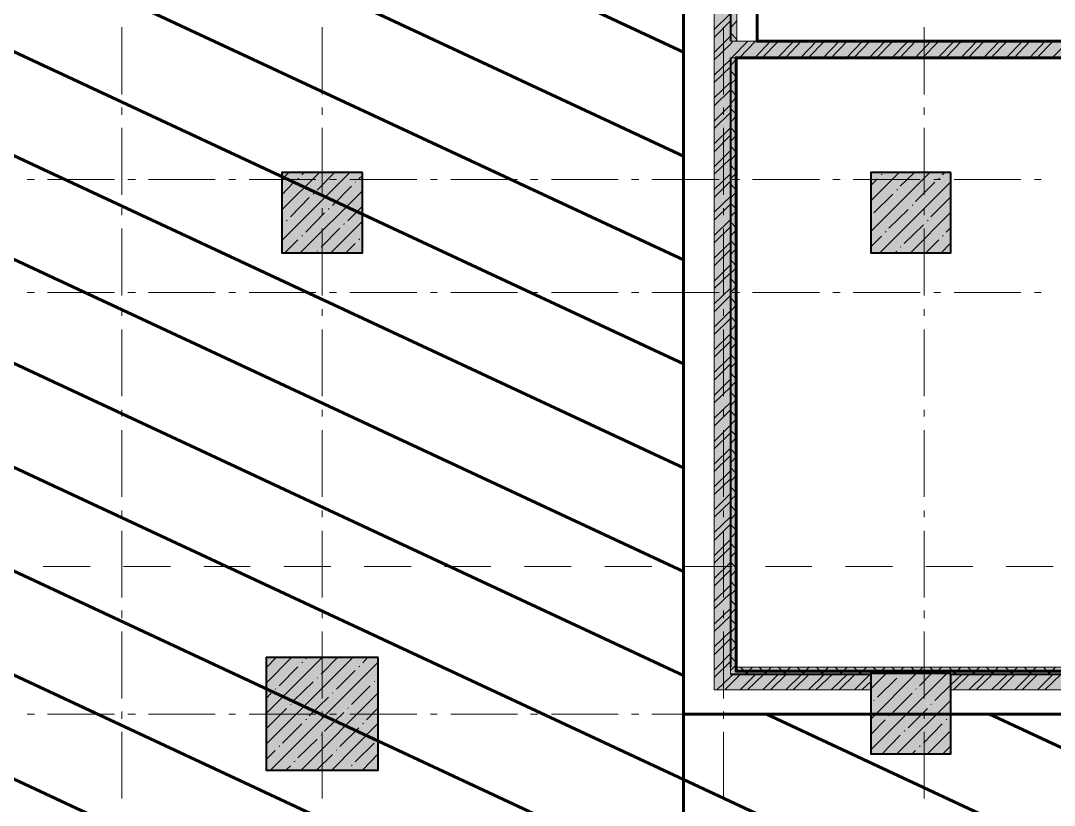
# Model space of a CAD drawing. Header units: millimetres. Extents: x -164500 to 426394, y -23753 to 102118.
# Drawn here: x -144455 to -136722, y 18043 to 23916 of the extents above; entities that cross this region are included whole.
import ezdxf

# ---------------------------------------------------------------- set-up
doc = ezdxf.new("R2010")
doc.units = ezdxf.units.MM
doc.layers.add('0) шлифовка', color=5, linetype='Continuous', lineweight=60)
doc.layers.add('192 подвал стенки 0.2м гидроиз', color=6, linetype='Continuous', lineweight=60)
doc.layers.add('PDF _Геометрия', color=7, linetype='Continuous', true_color=0x1f1f1f)
doc.layers.add('PDF _Сплошная заливка', color=7, linetype='Continuous', true_color=0xffffff)
doc.linetypes.add('зигзаг', pattern='A,0.00254,-5.08,[131,ltypeshp.shx,S=5.08,R=0,X=-5.08,Y=0],-10.16,[131,ltypeshp.shx,S=5.08,R=180,X=5.08,Y=0],-5.08', length=20.32254)
pattern_1 = [(155, (205553.1, 26879), (-297.8825, -638.811), [])]

msp = doc.modelspace()

# ---------------------------------------------------------------- hatches: boundary and pattern name
at = {"layer": '0) шлифовка', "true_color": 0x2776bb}
h = msp.add_hatch(dxfattribs=at)
h.set_pattern_fill('ANSI31', color=152, scale=222, angle=110)
h.set_pattern_definition(pattern_1)
h.paths.add_polyline_path([(-156073.471, 15776.332), (-139496.659, 15776.332), (-139496.659, 27246.871), (-156073.471, 27246.871)])
h = msp.add_hatch(dxfattribs=at)
h.set_pattern_fill('ANSI31', color=152, scale=222, angle=110)
h.set_pattern_definition(pattern_1)
h.paths.add_polyline_path([(-139496.659, 18724.827), (-129939.468, 18724.827), (-129939.468, 15776.332), (-139496.659, 15776.332)])
at = {"layer": 'PDF _Сплошная заливка', "linetype": 'зигзаг', "transparency": 33554559}
h = msp.add_hatch(color=256, dxfattribs=at)
h.paths.add_polyline_path([(-129401.453, 23638.985), (-129401.453, 23761.839), (-139145.042, 23761.839), (-139145.042, 23638.985)])
h.paths.add_polyline_path([(-127999.223, 23761.839), (-127999.223, 23638.985), (-127639.134, 23638.985), (-127639.134, 23761.839)])
msp.add_hatch(color=256, dxfattribs=at).paths.add_polyline_path([(-137497.105, 19029.844), (-129740.36, 19025.607), (-129740.36, 19076.443), (-139145.042, 19076.443), (-139145.042, 19025.607), (-138094.429, 19029.844)])

# ---------------------------------------------------------------- linework, layer by layer
at = {"layer": '0) шлифовка'}
for points in [[(-156073.471, 15776.332), (-139496.659, 15776.332), (-139496.659, 27246.871), (-156073.471, 27246.871)], [(-139496.659, 18724.827), (-129939.468, 18724.827), (-129939.468, 15776.332), (-139496.659, 15776.332)]]:
    msp.add_lwpolyline(points, close=True, dxfattribs=at)
at = {"layer": '192 подвал стенки 0.2м гидроиз'}
for points in [[(-129401.453, 23761.839), (-138944.2, 23761.839), (-138944.2, 27445.724), (-127715.388, 27445.724), (-127715.388, 23761.839), (-128016.168, 23761.839)], [(-129731.887, 19046.789), (-139102.679, 19046.789), (-139102.679, 23638.985), (-129401.453, 23638.985)]]:
    msp.add_lwpolyline(points, dxfattribs=at)
at = {"layer": 'PDF _Геометрия', "color": 16, "lineweight": 9, "true_color": 0x800000}
for points in [[(-139145.042, 23638.985), (-129401.453, 23638.985), (-129401.453, 23761.839), (-139145.042, 23761.839), (-139145.042, 27464.403), (-139267.896, 27464.403), (-139267.896, 18906.99), (-139145.042, 18906.99), (-138094.429, 18906.99), (-138094.429, 19025.607), (-139145.042, 19025.607), (-139145.042, 19076.443)], [(-137497.105, 19025.607), (-137497.105, 18906.99), (-134294.429, 18906.99), (-134294.429, 19025.607)]]:
    msp.add_lwpolyline(points, close=True, dxfattribs=at)
at = {"layer": 'PDF _Геометрия', "color": 7, "lineweight": 40}
for points in [[(-139145.042, 27464.403), (-139145.042, 23761.839)], [(-139145.042, 23638.985), (-139145.042, 19076.443)], [(-139145.042, 19025.607), (-138094.429, 19025.607)], [(-137497.105, 19025.607), (-134294.429, 19025.607)]]:
    msp.add_lwpolyline(points, dxfattribs=at)
at = {"layer": 'PDF _Геометрия', "color": 7, "lineweight": 9}
for points in [[(-139145.042, 23761.839), (-139098.443, 23761.839), (-139098.443, 27413.567), (-138145.265, 27413.567), (-138145.265, 26884.024), (-138145.265, 26833.188), (-137497.105, 26833.188), (-137446.269, 26833.188), (-137446.269, 27413.567), (-134345.265, 27413.567), (-134345.265, 27083.132), (-134345.265, 27032.296), (-133692.869, 27032.296), (-133642.032, 27032.296), (-133642.032, 27413.567), (-130439.357, 27413.567), (-130439.357, 27083.132), (-130439.357, 27032.296), (-129791.196, 27032.296), (-129740.36, 27032.296), (-129740.36, 27413.567), (-127689.97, 27413.567), (-127689.97, 23761.839), (-127639.134, 23761.839)], [(-143699.112, 23363.623), (-143699.112, 23867.748)], [(-142199.446, 23363.623), (-142199.446, 23867.748)], [(-139195.879, 23363.623), (-139195.879, 23867.748)], [(-137696.213, 23363.623), (-137696.213, 23867.748)], [(-129240.472, 15776.332), (-129240.472, 15822.932), (-129740.36, 15822.932), (-129740.36, 19025.607), (-129740.36, 19076.443), (-139098.443, 19076.443), (-139098.443, 23638.985), (-139145.042, 23638.985)], [(-143699.112, 23211.115), (-143699.112, 23266.187)], [(-142199.446, 23211.115), (-142199.446, 23266.187)], [(-139195.879, 23211.115), (-139195.879, 23266.187)], [(-137696.213, 23211.115), (-137696.213, 23266.187)], [(-143699.112, 22613.79), (-143699.112, 23113.679)], [(-142199.446, 22613.79), (-142199.446, 23113.679)], [(-139195.879, 22613.79), (-139195.879, 23113.679)], [(-137696.213, 22613.79), (-137696.213, 23113.679)], [(-144406.581, 22728.171), (-144351.508, 22728.171)], [(-144254.073, 22728.171), (-143754.184, 22728.171)], [(-143652.512, 22728.171), (-143597.439, 22728.171)], [(-143500.003, 22728.171), (-143000.115, 22728.171)], [(-142898.443, 22728.171), (-142847.607, 22728.171)], [(-142745.934, 22728.171), (-142246.046, 22728.171)], [(-142144.374, 22728.171), (-142093.537, 22728.171)], [(-141991.865, 22728.171), (-141491.977, 22728.171)], [(-141390.304, 22728.171), (-141339.468, 22728.171)], [(-141237.796, 22728.171), (-140737.908, 22728.171)], [(-140640.472, 22728.171), (-140585.399, 22728.171)], [(-140483.727, 22728.171), (-139983.838, 22728.171)], [(-139886.403, 22728.171), (-139831.33, 22728.171)], [(-139733.894, 22728.171), (-139229.769, 22728.171)], [(-139132.333, 22728.171), (-139077.261, 22728.171)], [(-138979.825, 22728.171), (-138479.937, 22728.171)], [(-138378.264, 22728.171), (-138323.192, 22728.171)], [(-138225.756, 22728.171), (-137725.867, 22728.171)], [(-137624.195, 22728.171), (-137573.359, 22728.171)], [(-137471.687, 22728.171), (-136971.798, 22728.171)], [(-136870.126, 22728.171), (-136819.29, 22728.171)], [(-143699.112, 22461.282), (-143699.112, 22512.118)], [(-142199.446, 22461.282), (-142199.446, 22512.118)], [(-139195.879, 22461.282), (-139195.879, 22512.118)], [(-137696.213, 22461.282), (-137696.213, 22512.118)], [(-143699.112, 21859.721), (-143699.112, 22359.61)], [(-142199.446, 21859.721), (-142199.446, 22359.61)], [(-139195.879, 21859.721), (-139195.879, 22359.61)], [(-137696.213, 21859.721), (-137696.213, 22359.61)], [(-144406.581, 21880.903), (-144351.508, 21880.903)], [(-144254.073, 21880.903), (-143754.184, 21880.903)], [(-143652.512, 21880.903), (-143597.439, 21880.903)], [(-143500.003, 21880.903), (-143000.115, 21880.903)], [(-142898.443, 21880.903), (-142847.607, 21880.903)], [(-142745.934, 21880.903), (-142246.046, 21880.903)], [(-142144.374, 21880.903), (-142093.537, 21880.903)], [(-141991.865, 21880.903), (-141491.977, 21880.903)], [(-141390.304, 21880.903), (-141339.468, 21880.903)], [(-141237.796, 21880.903), (-140737.908, 21880.903)], [(-140640.472, 21880.903), (-140585.399, 21880.903)], [(-140483.727, 21880.903), (-139983.838, 21880.903)], [(-139886.403, 21880.903), (-139831.33, 21880.903)], [(-139733.894, 21880.903), (-139229.769, 21880.903)], [(-139132.333, 21880.903), (-139077.261, 21880.903)], [(-138979.825, 21880.903), (-138479.937, 21880.903)], [(-138378.264, 21880.903), (-138323.192, 21880.903)], [(-138225.756, 21880.903), (-137725.867, 21880.903)], [(-137624.195, 21880.903), (-137573.359, 21880.903)], [(-137471.687, 21880.903), (-136971.798, 21880.903)], [(-136870.126, 21880.903), (-136819.29, 21880.903)], [(-143699.112, 21707.213), (-143699.112, 21758.049)], [(-142199.446, 21707.213), (-142199.446, 21758.049)], [(-139195.879, 21707.213), (-139195.879, 21758.049)], [(-137696.213, 21707.213), (-137696.213, 21758.049)], [(-143699.112, 21105.652), (-143699.112, 21605.54)], [(-142199.446, 21105.652), (-142199.446, 21605.54)], [(-139195.879, 21105.652), (-139195.879, 21605.54)], [(-137696.213, 21105.652), (-137696.213, 21605.54)], [(-143699.112, 20953.144), (-143699.112, 21003.98)], [(-142199.446, 20953.144), (-142199.446, 21003.98)], [(-139195.879, 20953.144), (-139195.879, 21003.98)], [(-137696.213, 20953.144), (-137696.213, 21003.98)], [(-143699.112, 20351.583), (-143699.112, 20851.471)], [(-142199.446, 20351.583), (-142199.446, 20851.471)], [(-139195.879, 20351.583), (-139195.879, 20851.471)], [(-137696.213, 20351.583), (-137696.213, 20851.471)], [(-143699.112, 20199.074), (-143699.112, 20249.911)], [(-142199.446, 20199.074), (-142199.446, 20249.911)], [(-139195.879, 20199.074), (-139195.879, 20249.911)], [(-137696.213, 20199.074), (-137696.213, 20249.911)], [(-143699.112, 19597.514), (-143699.112, 20097.402)], [(-142199.446, 19597.514), (-142199.446, 20097.402)], [(-139195.879, 19597.514), (-139195.879, 20097.402)], [(-137696.213, 19597.514), (-137696.213, 20097.402)], [(-139267.896, 19228.952), (-139267.896, 19949.13)], [(-139098.443, 19949.13), (-139098.443, 19228.952)], [(-143699.112, 19445.005), (-143699.112, 19500.078)], [(-142199.446, 19445.005), (-142199.446, 19500.078)], [(-139195.879, 19445.005), (-139195.879, 19500.078)], [(-137696.213, 19445.005), (-137696.213, 19500.078)], [(-143699.112, 18843.445), (-143699.112, 19343.333)], [(-142199.446, 18843.445), (-142199.446, 19343.333)], [(-139195.879, 18843.445), (-139195.879, 19343.333)], [(-137696.213, 18843.445), (-137696.213, 19343.333)], [(-139145.042, 19076.443), (-139145.042, 19025.607)], [(-144406.581, 18724.827), (-144351.508, 18724.827)], [(-144254.073, 18724.827), (-143754.184, 18724.827)], [(-143699.112, 18690.936), (-143699.112, 18746.009)], [(-143652.512, 18724.827), (-143597.439, 18724.827)], [(-143500.003, 18724.827), (-143000.115, 18724.827)], [(-142898.443, 18724.827), (-142847.607, 18724.827)], [(-142745.934, 18724.827), (-142246.046, 18724.827)], [(-142199.446, 18690.936), (-142199.446, 18746.009)], [(-142144.374, 18724.827), (-142093.537, 18724.827)], [(-141991.865, 18724.827), (-141491.977, 18724.827)], [(-141390.304, 18724.827), (-141339.468, 18724.827)], [(-141237.796, 18724.827), (-140737.908, 18724.827)], [(-140640.472, 18724.827), (-140585.399, 18724.827)], [(-140483.727, 18724.827), (-139983.838, 18724.827)], [(-139886.403, 18724.827), (-139831.33, 18724.827)], [(-139733.894, 18724.827), (-139229.769, 18724.827)], [(-139195.879, 18690.936), (-139195.879, 18746.009)], [(-139132.333, 18724.827), (-139077.261, 18724.827)], [(-138979.825, 18724.827), (-138479.937, 18724.827)], [(-138378.264, 18724.827), (-138323.192, 18724.827)], [(-138225.756, 18724.827), (-137725.867, 18724.827)], [(-137696.213, 18690.936), (-137696.213, 18746.009)], [(-137624.195, 18724.827), (-137573.359, 18724.827)], [(-137471.687, 18724.827), (-136971.798, 18724.827)], [(-136870.126, 18724.827), (-136819.29, 18724.827)], [(-143699.112, 18093.612), (-143699.112, 18593.5)], [(-142199.446, 18093.612), (-142199.446, 18593.5)], [(-139195.879, 18093.612), (-139195.879, 18593.5)], [(-137696.213, 18093.612), (-137696.213, 18593.5)]]:
    msp.add_lwpolyline(points, dxfattribs=at)
at = {"layer": 'PDF _Геометрия', "color": 15, "lineweight": 9, "true_color": 0xa54a4a}
for points in [[(-139267.896, 23850.802), (-139145.042, 23969.42)], [(-139267.896, 23791.494), (-139145.042, 23914.348)], [(-139267.896, 23677.112), (-139145.042, 23799.966)], [(-139267.896, 23622.04), (-139145.042, 23740.657), (-139128.097, 23761.839)], [(-139136.57, 23638.985), (-139013.716, 23761.839)], [(-139077.261, 23638.985), (-138958.643, 23761.839)], [(-138962.88, 23638.985), (-138844.262, 23761.839)], [(-138907.807, 23638.985), (-138784.953, 23761.839)], [(-138793.426, 23638.985), (-138670.572, 23761.839)], [(-138734.117, 23638.985), (-138615.5, 23761.839)], [(-138619.736, 23638.985), (-138501.118, 23761.839)], [(-138564.663, 23638.985), (-138441.809, 23761.839)], [(-138450.282, 23638.985), (-138331.665, 23761.839)], [(-138390.973, 23638.985), (-138272.356, 23761.839)], [(-138276.592, 23638.985), (-138157.974, 23761.839)], [(-138221.52, 23638.985), (-138102.902, 23761.839)], [(-138107.138, 23638.985), (-137988.521, 23761.839)], [(-138052.066, 23638.985), (-137929.212, 23761.839)], [(-137937.685, 23638.985), (-137814.831, 23761.839)], [(-137878.376, 23638.985), (-137759.758, 23761.839)], [(-137763.995, 23638.985), (-137645.377, 23761.839)], [(-137708.922, 23638.985), (-137586.068, 23761.839)], [(-137594.541, 23638.985), (-137471.687, 23761.839)], [(-137535.232, 23638.985), (-137416.614, 23761.839)], [(-137420.851, 23638.985), (-137302.233, 23761.839)], [(-137365.778, 23638.985), (-137247.161, 23761.839)], [(-137251.397, 23638.985), (-137132.779, 23761.839)], [(-137196.324, 23638.985), (-137073.471, 23761.839)], [(-137081.943, 23638.985), (-136959.089, 23761.839)], [(-137022.634, 23638.985), (-136904.017, 23761.839)], [(-136908.253, 23638.985), (-136789.636, 23761.839)], [(-136853.181, 23638.985), (-136730.327, 23761.839)], [(-136738.799, 23638.985), (-136615.945, 23761.839)], [(-139267.896, 23507.659), (-139145.042, 23626.276)], [(-139267.896, 23452.586), (-139145.042, 23571.204)], [(-139267.896, 23338.205), (-139145.042, 23456.822)], [(-139267.896, 23278.896), (-139145.042, 23397.514)], [(-139267.896, 23164.515), (-139145.042, 23287.369)], [(-139267.896, 23109.442), (-139145.042, 23228.06)], [(-139267.896, 22995.061), (-139145.042, 23113.679)], [(-139267.896, 22935.752), (-139145.042, 23058.606)], [(-139267.896, 22821.371), (-139145.042, 22944.225)], [(-139267.896, 22766.298), (-139145.042, 22884.916)], [(-139267.896, 22651.917), (-139145.042, 22770.535)], [(-139267.896, 22592.608), (-139145.042, 22715.462)], [(-139267.896, 22482.463), (-139145.042, 22601.081)], [(-139267.896, 22423.155), (-139145.042, 22541.772)], [(-139267.896, 22308.773), (-139145.042, 22427.391)], [(-139267.896, 22253.701), (-139145.042, 22372.319)], [(-139267.896, 22139.32), (-139145.042, 22257.937)], [(-139267.896, 22080.011), (-139145.042, 22202.865)], [(-139267.896, 21965.63), (-139145.042, 22088.484)], [(-139267.896, 21910.557), (-139145.042, 22029.175)], [(-139267.896, 21796.176), (-139145.042, 21914.793)], [(-139267.896, 21736.867), (-139145.042, 21859.721)], [(-139267.896, 21622.486), (-139145.042, 21745.34)], [(-139267.896, 21567.413), (-139145.042, 21686.031)], [(-139267.896, 21453.032), (-139145.042, 21571.65)], [(-139267.896, 21397.96), (-139145.042, 21516.577)], [(-139267.896, 21283.578), (-139145.042, 21402.196)], [(-139267.896, 21224.27), (-139145.042, 21347.123)], [(-139267.896, 21109.888), (-139145.042, 21232.742)], [(-139267.896, 21054.816), (-139145.042, 21173.433)], [(-139267.896, 20940.434), (-139145.042, 21059.052)], [(-139267.896, 20881.126), (-139145.042, 21003.98)], [(-139267.896, 20766.744), (-139145.042, 20889.598)], [(-139267.896, 20711.672), (-139145.042, 20830.29)], [(-139267.896, 20597.291), (-139145.042, 20715.908)], [(-139267.896, 20542.218), (-139145.042, 20660.836)], [(-139267.896, 20427.837), (-139145.042, 20546.455)], [(-139267.896, 20368.528), (-139145.042, 20487.146)], [(-139267.896, 20254.147), (-139145.042, 20377.001)], [(-139267.896, 20199.074), (-139145.042, 20317.692)], [(-139267.896, 20084.693), (-139145.042, 20203.311)], [(-139267.896, 20025.384), (-139145.042, 20148.238)], [(-139267.896, 19911.003), (-139145.042, 20033.857)], [(-139267.896, 19855.931), (-139145.042, 19974.548)], [(-139267.896, 19741.549), (-139145.042, 19860.167)], [(-139267.896, 19682.241), (-139145.042, 19805.094)], [(-139267.896, 19572.096), (-139145.042, 19690.713)], [(-139267.896, 19512.787), (-139145.042, 19631.404)], [(-139267.896, 19398.406), (-139145.042, 19517.023)], [(-139267.896, 19343.333), (-139145.042, 19461.951)], [(-139267.896, 19228.952), (-139145.042, 19347.569)], [(-139267.896, 19169.643), (-139145.042, 19292.497)], [(-139267.896, 19055.262), (-139145.042, 19178.116)], [(-139267.896, 19000.189), (-139145.042, 19118.807)], [(-139246.715, 18906.99), (-139145.042, 19004.426), (-139123.861, 19025.607)], [(-139187.406, 18906.99), (-139145.042, 18949.353), (-139068.788, 19025.607)], [(-139073.025, 18906.99), (-138954.407, 19025.607)], [(-139017.952, 18906.99), (-138895.098, 19025.607)], [(-138903.571, 18906.99), (-138784.953, 19025.607)], [(-138844.262, 18906.99), (-138725.644, 19025.607)], [(-138729.881, 18906.99), (-138611.263, 19025.607)], [(-138674.808, 18906.99), (-138556.191, 19025.607)], [(-138560.427, 18906.99), (-138441.809, 19025.607)], [(-138505.355, 18906.99), (-138382.501, 19025.607)], [(-138390.973, 18906.99), (-138268.119, 19025.607)], [(-138331.665, 18906.99), (-138213.047, 19025.607)], [(-138217.283, 18906.99), (-138098.666, 19025.607)], [(-137497.105, 18945.117), (-137412.378, 19025.607)], [(-137475.923, 18906.99), (-137357.306, 19025.607)], [(-137361.542, 18906.99), (-137242.924, 19025.607)], [(-137306.469, 18906.99), (-137183.615, 19025.607)], [(-137192.088, 18906.99), (-137069.234, 19025.607)], [(-137132.779, 18906.99), (-137014.162, 19025.607)], [(-137018.398, 18906.99), (-136899.78, 19025.607)], [(-136963.326, 18906.99), (-136844.708, 19025.607)], [(-136848.944, 18906.99), (-136730.327, 19025.607)], [(-136793.872, 18906.99), (-136671.018, 19025.607)], [(-138162.211, 18906.99), (-138094.429, 18970.535)]]:
    msp.add_lwpolyline(points, dxfattribs=at)
at = {"layer": 'PDF _Геометрия', "color": 251, "lineweight": 9, "true_color": 0x4a4a4a}
for points in [[(-139145.042, 23863.511), (-139098.443, 23914.348)], [(-139098.443, 23774.548), (-139145.042, 23825.384)], [(-139106.915, 23761.839), (-139098.443, 23770.312)], [(-139145.042, 23579.676), (-139098.443, 23630.513)], [(-139098.443, 23634.749), (-139102.679, 23638.985)], [(-139098.443, 23490.713), (-139145.042, 23541.549)], [(-139145.042, 23439.877), (-139098.443, 23486.477)], [(-139098.443, 23350.914), (-139145.042, 23401.75)], [(-139145.042, 23295.841), (-139098.443, 23346.678)], [(-139098.443, 23211.115), (-139145.042, 23257.714)], [(-139145.042, 23156.042), (-139098.443, 23206.878)], [(-139098.443, 23067.079), (-139145.042, 23117.915)], [(-139145.042, 23012.006), (-139098.443, 23062.843)], [(-139098.443, 22927.28), (-139145.042, 22978.116)], [(-139145.042, 22872.207), (-139098.443, 22923.043)], [(-139098.443, 22783.244), (-139145.042, 22834.08)], [(-139145.042, 22732.408), (-139098.443, 22779.008)], [(-139098.443, 22643.445), (-139145.042, 22694.281)], [(-139145.042, 22588.372), (-139098.443, 22639.208)], [(-139098.443, 22503.645), (-139145.042, 22550.245)], [(-139145.042, 22448.573), (-139098.443, 22499.409)], [(-139098.443, 22359.61), (-139145.042, 22410.446)], [(-139145.042, 22304.537), (-139098.443, 22355.373)], [(-139098.443, 22219.81), (-139145.042, 22270.646)], [(-139145.042, 22164.738), (-139098.443, 22215.574)], [(-139098.443, 22075.775), (-139145.042, 22126.611)], [(-139145.042, 22024.938), (-139098.443, 22071.538)], [(-139098.443, 21935.975), (-139145.042, 21986.811)], [(-139145.042, 21880.903), (-139098.443, 21931.739)], [(-139145.042, 21741.103), (-139098.443, 21791.94), (-139145.042, 21842.776)], [(-139098.443, 21652.14), (-139145.042, 21702.976)], [(-139145.042, 21597.068), (-139098.443, 21647.904)], [(-139098.443, 21512.341), (-139145.042, 21558.941)], [(-139145.042, 21457.268), (-139098.443, 21508.105)], [(-139098.443, 21368.305), (-139145.042, 21419.141)], [(-139145.042, 21317.469), (-139098.443, 21364.069)], [(-139098.443, 21228.506), (-139145.042, 21279.342)], [(-139145.042, 21173.433), (-139098.443, 21224.27)], [(-139145.042, 21033.634), (-139098.443, 21084.47), (-139145.042, 21135.306)], [(-139098.443, 20944.671), (-139145.042, 20995.507)], [(-139145.042, 20889.598), (-139098.443, 20940.434)], [(-139098.443, 20804.872), (-139145.042, 20851.471)], [(-139145.042, 20749.799), (-139098.443, 20800.635)], [(-139098.443, 20660.836), (-139145.042, 20711.672)], [(-139145.042, 20605.763), (-139098.443, 20656.599)], [(-139098.443, 20521.037), (-139145.042, 20571.873)], [(-139145.042, 20465.964), (-139098.443, 20516.8)], [(-139098.443, 20377.001), (-139145.042, 20427.837)], [(-139145.042, 20326.165), (-139098.443, 20372.764)], [(-139098.443, 20237.201), (-139145.042, 20288.038)], [(-139145.042, 20182.129), (-139098.443, 20232.965)], [(-139098.443, 20097.402), (-139145.042, 20144.002)], [(-139145.042, 20042.33), (-139098.443, 20093.166)], [(-139098.443, 19953.366), (-139145.042, 20004.203)], [(-139145.042, 19898.294), (-139098.443, 19949.13)], [(-139098.443, 19813.567), (-139145.042, 19864.403)], [(-139145.042, 19758.495), (-139098.443, 19809.331)], [(-139098.443, 19669.531), (-139145.042, 19720.368)], [(-139145.042, 19618.695), (-139098.443, 19665.295)], [(-139098.443, 19529.732), (-139145.042, 19580.568)], [(-139145.042, 19474.66), (-139098.443, 19525.496)], [(-139098.443, 19389.933), (-139145.042, 19436.533)], [(-139145.042, 19334.86), (-139098.443, 19385.696)], [(-139098.443, 19245.897), (-139145.042, 19296.733)], [(-139145.042, 19190.825), (-139098.443, 19241.661)], [(-139098.443, 19106.098), (-139145.042, 19156.934)], [(-139145.042, 19051.025), (-139119.624, 19076.443), (-139098.443, 19101.861)], [(-139017.952, 19025.607), (-139068.788, 19076.443)], [(-139030.661, 19025.607), (-138979.825, 19076.443)], [(-138878.153, 19025.607), (-138928.989, 19076.443)], [(-138886.625, 19025.607), (-138840.026, 19076.443)], [(-138734.117, 19025.607), (-138784.953, 19076.443)], [(-138746.826, 19025.607), (-138695.99, 19076.443)], [(-138594.318, 19025.607), (-138645.154, 19076.443)], [(-138607.027, 19025.607), (-138556.191, 19076.443)], [(-138454.518, 19025.607), (-138501.118, 19076.443)], [(-138462.991, 19025.607), (-138412.155, 19076.443)], [(-138310.483, 19025.607), (-138361.319, 19076.443)], [(-138323.192, 19025.607), (-138272.356, 19076.443)], [(-138170.683, 19025.607), (-138221.52, 19076.443)], [(-138179.156, 19025.607), (-138128.32, 19076.443)], [(-138030.884, 19029.844), (-138077.484, 19076.443)], [(-138035.12, 19029.844), (-137988.521, 19076.443)], [(-137886.848, 19029.844), (-137937.685, 19076.443)], [(-137895.321, 19029.844), (-137848.721, 19076.443)], [(-137747.049, 19029.844), (-137793.649, 19076.443)], [(-137755.522, 19029.844), (-137704.686, 19076.443)], [(-137607.25, 19029.844), (-137653.85, 19076.443)], [(-137611.486, 19029.844), (-137564.886, 19076.443)], [(-137463.214, 19025.607), (-137509.814, 19076.443)], [(-137471.687, 19025.607), (-137420.851, 19076.443)], [(-137319.178, 19025.607), (-137370.015, 19076.443)], [(-137331.887, 19025.607), (-137281.051, 19076.443)], [(-137179.379, 19025.607), (-137230.215, 19076.443)], [(-137187.852, 19025.607), (-137141.252, 19076.443)], [(-137035.343, 19025.607), (-137086.18, 19076.443)], [(-137048.052, 19025.607), (-136997.216, 19076.443)], [(-136895.544, 19025.607), (-136946.38, 19076.443)], [(-136908.253, 19025.607), (-136857.417, 19076.443)], [(-136755.745, 19025.607), (-136802.345, 19076.443)], [(-136764.217, 19025.607), (-136713.381, 19076.443)]]:
    msp.add_lwpolyline(points, dxfattribs=at)
at = {"layer": 'PDF _Геометрия', "lineweight": 9}
for points in [[(-142500.226, 22728.171), (-142449.39, 22779.008)], [(-142500.226, 22499.409), (-142220.628, 22779.008)], [(-142500.226, 22270.646), (-141991.865, 22779.008)], [(-142381.609, 22732.408), (-142377.372, 22736.644)], [(-142351.954, 22762.062), (-142335.009, 22779.008)], [(-142237.573, 22647.681), (-142106.246, 22779.008)], [(-141924.084, 22732.408), (-141898.666, 22757.826)], [(-138094.429, 22567.19), (-137882.612, 22779.008)], [(-138094.429, 22338.428), (-137653.85, 22779.008)], [(-138013.939, 22762.062), (-138009.702, 22766.298)], [(-137874.139, 22677.335), (-137768.231, 22779.008)], [(-137586.068, 22732.408), (-137581.832, 22736.644)], [(-137560.65, 22762.062), (-137539.468, 22779.008)], [(-142500.226, 22613.79), (-142411.263, 22706.99)], [(-142123.192, 22533.3), (-141979.156, 22677.335)], [(-141953.738, 22706.99), (-141949.502, 22711.226)], [(-138094.429, 22681.572), (-138043.593, 22732.408)], [(-138026.648, 22177.447), (-137497.105, 22711.226)], [(-137759.758, 22562.954), (-137615.722, 22706.99)], [(-142436.681, 22448.573), (-142296.882, 22592.608)], [(-142364.663, 22177.447), (-141898.666, 22643.445)], [(-142267.228, 22618.026), (-142262.991, 22622.263)], [(-138073.248, 22478.227), (-137929.212, 22618.026)], [(-137899.557, 22647.681), (-137895.321, 22651.917)], [(-137645.377, 22448.573), (-137501.341, 22592.608)], [(-142152.846, 22503.645), (-142148.61, 22512.118)], [(-142008.811, 22418.918), (-141898.666, 22529.063)], [(-137785.176, 22533.3), (-137780.94, 22537.536)], [(-142322.3, 22334.191), (-142182.501, 22478.227)], [(-138094.429, 22452.809), (-138094.429, 22452.809)], [(-137958.866, 22363.846), (-137814.831, 22503.645)], [(-137797.885, 22177.447), (-137497.105, 22482.463)], [(-142500.226, 22385.028), (-142495.99, 22389.264)], [(-142466.336, 22418.918), (-142462.099, 22423.155)], [(-142207.919, 22219.81), (-142068.119, 22363.846)], [(-142135.901, 22177.447), (-141898.666, 22414.682)], [(-142038.465, 22389.264), (-142034.229, 22397.737)], [(-137844.485, 22249.465), (-137700.449, 22389.264)], [(-137670.795, 22418.918), (-137666.559, 22423.155)], [(-137530.996, 22334.191), (-137497.105, 22368.082)], [(-142479.045, 22177.447), (-142381.609, 22274.883)], [(-142351.954, 22304.537), (-142347.718, 22308.773)], [(-141924.084, 22274.883), (-141919.847, 22283.355)], [(-138094.429, 22224.047), (-138013.939, 22304.537)], [(-137988.521, 22334.191), (-137980.048, 22338.428)], [(-137683.504, 22177.447), (-137586.068, 22274.883)], [(-137560.65, 22304.537), (-137552.177, 22308.773)], [(-142021.52, 22177.447), (-141953.738, 22249.465)], [(-137874.139, 22219.81), (-137869.903, 22224.047)], [(-137569.123, 22177.447), (-137497.105, 22253.701)], [(-142237.573, 22190.156), (-142233.337, 22194.392)], [(-141907.138, 22177.447), (-141898.666, 22190.156)], [(-137912.267, 22177.447), (-137899.557, 22190.156)], [(-142618.844, 18957.826), (-142428.209, 19148.461)], [(-142618.844, 18729.063), (-142199.446, 19148.461)], [(-142618.844, 18500.301), (-141970.683, 19148.461)], [(-142618.844, 19072.207), (-142542.59, 19148.461)], [(-142584.953, 18305.429), (-141780.048, 19114.571)], [(-142351.954, 19110.334), (-142347.718, 19114.571)], [(-142322.3, 19139.989), (-142313.827, 19148.461)], [(-142207.919, 19025.607), (-142085.065, 19148.461)], [(-141894.429, 19110.334), (-141860.539, 19148.461)], [(-142521.408, 18936.644), (-142381.609, 19080.68)], [(-142093.537, 18911.226), (-141953.738, 19051.025)], [(-141924.084, 19080.68), (-141919.847, 19084.916)], [(-138094.429, 18915.462), (-137980.048, 19029.844)], [(-138094.429, 18686.7), (-137755.522, 19029.844)], [(-138094.429, 18457.937), (-137526.759, 19029.844)], [(-138094.429, 19029.844), (-138094.429, 19029.844)], [(-137874.139, 19025.607), (-137869.903, 19029.844)], [(-137730.104, 18936.644), (-137641.141, 19029.844)], [(-142411.263, 18826.499), (-142267.228, 18966.298)], [(-142237.573, 18995.953), (-142233.337, 19000.189)], [(-141809.702, 18966.298), (-141805.466, 18970.535)], [(-141780.048, 18995.953), (-141780.048, 19000.189)], [(-138043.593, 18851.917), (-137899.557, 18995.953)], [(-142618.844, 18843.445), (-142580.717, 18881.572)], [(-142551.063, 18911.226), (-142546.826, 18915.462)], [(-142356.191, 18305.429), (-141780.048, 18885.808)], [(-142123.192, 18881.572), (-142118.955, 18885.808)], [(-141979.156, 18796.845), (-141839.357, 18936.644)], [(-137929.212, 18737.536), (-137785.176, 18881.572)], [(-137759.758, 18911.226), (-137755.522, 18915.462)], [(-137615.722, 18826.499), (-137497.105, 18945.117)], [(-142436.681, 18796.845), (-142432.445, 18801.081)], [(-142296.882, 18712.118), (-142152.846, 18851.917)], [(-138073.248, 18826.499), (-138069.011, 18830.736)], [(-137899.557, 18428.283), (-137497.105, 18830.736)], [(-137645.377, 18796.845), (-137641.141, 18801.081)], [(-142610.371, 18623.155), (-142466.336, 18767.19)], [(-142182.501, 18597.737), (-142038.465, 18737.536)], [(-142008.811, 18767.19), (-142004.574, 18771.427)], [(-141869.011, 18682.463), (-141780.048, 18771.427)], [(-137958.866, 18712.118), (-137954.63, 18716.354)], [(-137814.831, 18623.155), (-137670.795, 18767.19)], [(-137501.341, 18712.118), (-137497.105, 18716.354)], [(-142495.99, 18508.773), (-142351.954, 18652.809)], [(-142322.3, 18682.463), (-142318.064, 18686.7)], [(-142127.428, 18305.429), (-141780.048, 18657.045)], [(-141894.429, 18652.809), (-141890.193, 18657.045)], [(-138094.429, 18572.319), (-137988.521, 18682.463)], [(-137700.449, 18508.773), (-137560.65, 18652.809)], [(-137530.996, 18682.463), (-137526.759, 18686.7)], [(-142207.919, 18568.082), (-142203.682, 18572.319)], [(-142068.119, 18483.355), (-141924.084, 18623.155)], [(-138009.702, 18428.283), (-137874.139, 18568.082)], [(-137844.485, 18597.737), (-137840.249, 18601.973)], [(-137670.795, 18428.283), (-137497.105, 18601.973)], [(-142521.408, 18483.355), (-142517.172, 18487.592)], [(-142381.609, 18398.628), (-142237.573, 18538.428)], [(-141953.738, 18368.974), (-141809.702, 18508.773)], [(-141780.048, 18538.428), (-141780.048, 18542.664)], [(-137730.104, 18483.355), (-137725.867, 18487.592)], [(-137556.414, 18428.283), (-137497.105, 18487.592)], [(-142618.844, 18385.919), (-142551.063, 18453.701)], [(-142241.809, 18305.429), (-142123.192, 18424.047)], [(-142093.537, 18453.701), (-142089.301, 18457.937)], [(-141898.666, 18305.429), (-141780.048, 18428.283)], [(-137785.176, 18428.283), (-137759.758, 18453.701)], [(-142470.572, 18305.429), (-142436.681, 18339.32)], [(-142411.263, 18368.974), (-142402.79, 18373.21)], [(-141979.156, 18339.32), (-141974.92, 18343.556)], [(-142013.047, 18305.429), (-142008.811, 18309.665)], [(-141784.284, 18305.429), (-141780.048, 18313.902)]]:
    msp.add_lwpolyline(points, dxfattribs=at)
at = {"layer": 'PDF _Геометрия', "color": 7, "lineweight": 40}
for points in [[(-141898.666, 22779.008), (-142500.226, 22779.008), (-142500.226, 22177.447), (-141898.666, 22177.447)], [(-137497.105, 22779.008), (-138094.429, 22779.008), (-138094.429, 22177.447), (-137497.105, 22177.447)], [(-141780.048, 19148.461), (-142618.844, 19148.461), (-142618.844, 18305.429), (-141780.048, 18305.429)], [(-137497.105, 19029.844), (-138094.429, 19029.844), (-138094.429, 18428.283), (-137497.105, 18428.283)]]:
    msp.add_lwpolyline(points, close=True, dxfattribs=at)
at = {"layer": 'PDF _Геометрия', "color": 8, "lineweight": 9, "true_color": 0x808080}
for points in [[(-144287.963, 19830.513), (-143936.347, 19830.513)], [(-143686.403, 19830.513), (-143334.786, 19830.513)], [(-143084.842, 19830.513), (-142737.462, 19830.513)], [(-142487.517, 19830.513), (-142135.901, 19830.513)], [(-141885.957, 19830.513), (-141534.34, 19830.513)], [(-141284.396, 19830.513), (-140937.016, 19830.513)], [(-140687.071, 19830.513), (-140335.455, 19830.513)], [(-140085.511, 19830.513), (-139733.894, 19830.513)], [(-139483.95, 19830.513), (-139132.333, 19830.513)], [(-138882.389, 19830.513), (-138535.009, 19830.513)], [(-138285.065, 19830.513), (-137933.448, 19830.513)], [(-137683.504, 19830.513), (-137331.887, 19830.513)], [(-137081.943, 19830.513), (-136730.327, 19830.513)]]:
    msp.add_lwpolyline(points, dxfattribs=at)
at = {"layer": 'PDF _Сплошная заливка', "linetype": 'зигзаг', "lineweight": 5, "transparency": 33554559}
for points in [[(-139267.896, 27464.403), (-139267.896, 18906.99), (-139145.042, 27464.403), (-139145.042, 18906.99)], [(-139145.042, 27464.403), (-139145.042, 23761.839), (-139098.443, 27464.403), (-139098.443, 23761.839)], [(-139145.042, 23638.985), (-139145.042, 19076.443), (-139098.443, 23638.985), (-139098.443, 19076.443)], [(-142500.226, 22779.008), (-142500.226, 22177.447), (-141898.666, 22779.008), (-141898.666, 22177.447)], [(-138094.429, 22779.008), (-138094.429, 22177.447), (-137497.105, 22779.008), (-137497.105, 22177.447)], [(-142618.844, 19148.461), (-142618.844, 18305.429), (-141780.048, 19148.461), (-141780.048, 18305.429)], [(-139145.042, 19025.607), (-139145.042, 18906.99), (-138094.429, 19025.607), (-138094.429, 18906.99)], [(-138094.429, 19029.844), (-138094.429, 18428.283), (-137497.105, 19029.844), (-137497.105, 18428.283)], [(-137497.105, 19025.607), (-137497.105, 18906.99), (-134294.429, 19025.607), (-134294.429, 18906.99)]]:
    msp.add_solid(points, dxfattribs=at)

doc.saveas('drawing.dxf')
